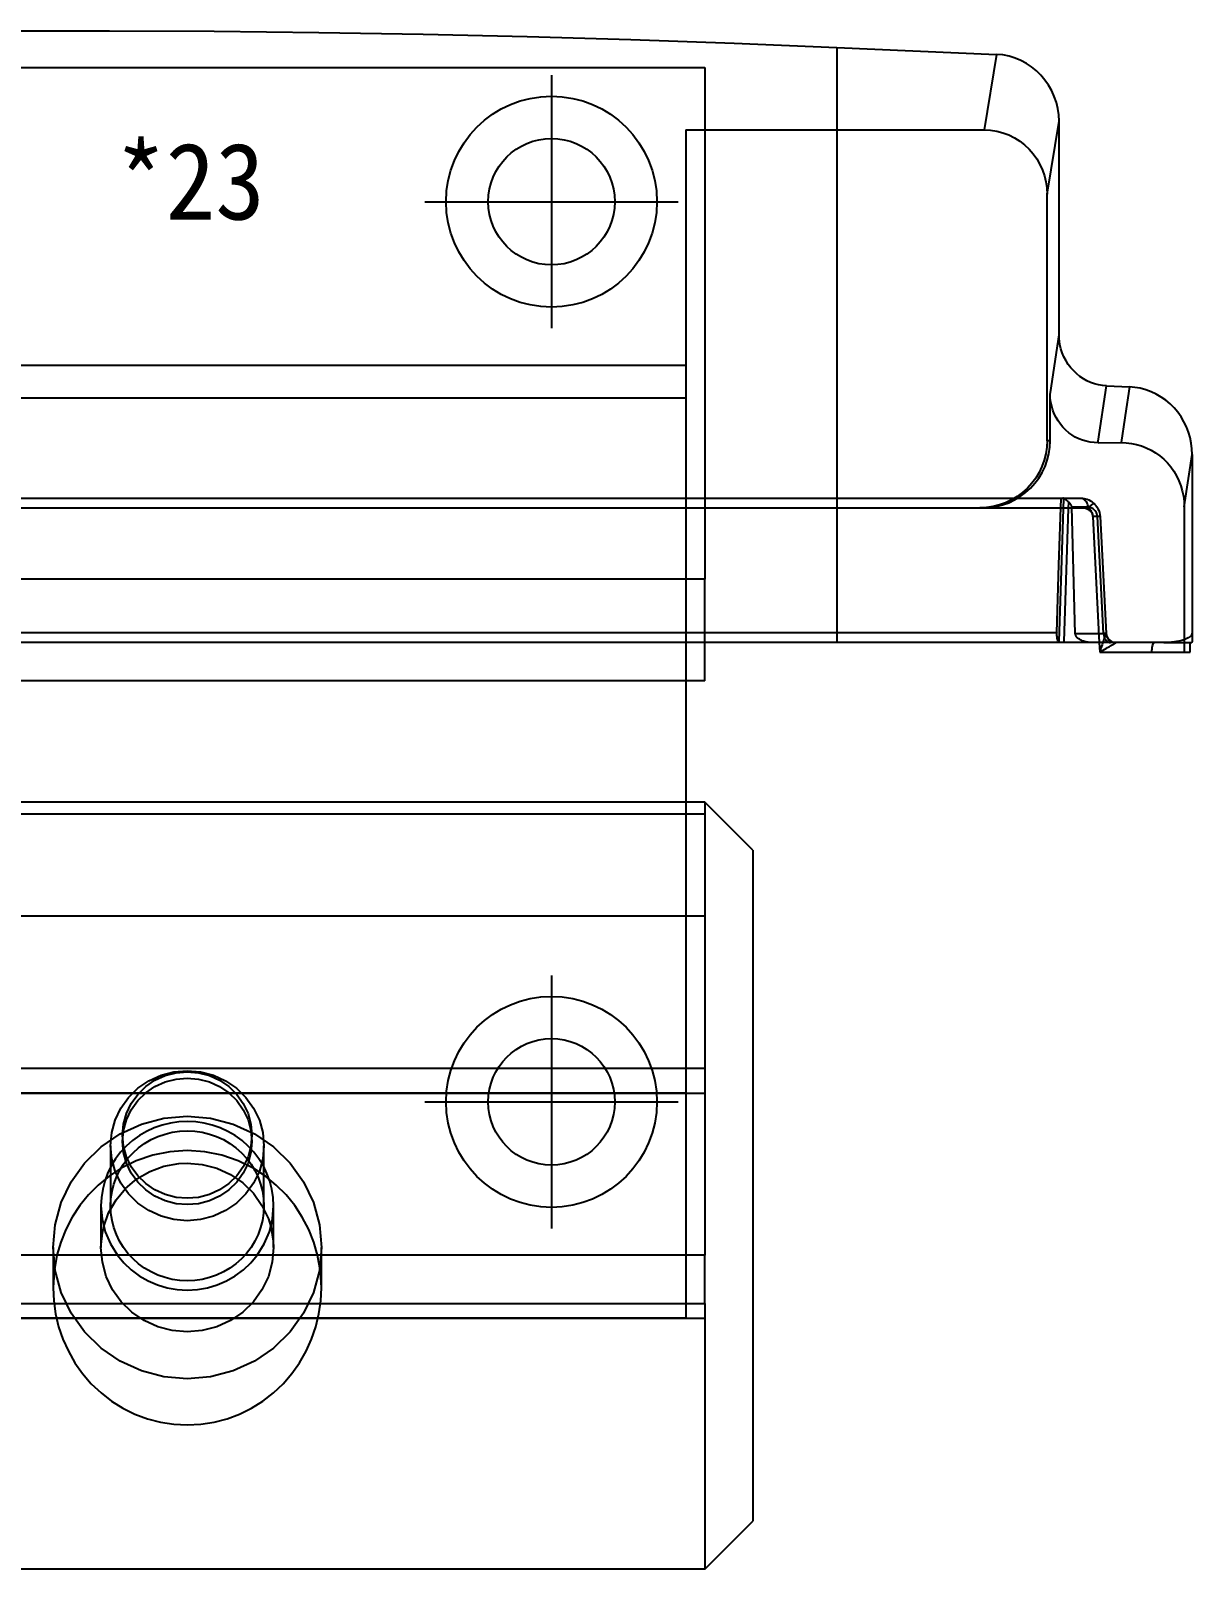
# Model space of a CAD drawing. Header units: millimetres. Extents: x 632 to 3922, y 1402 to 2001.
# Drawn here: x 3167.1 to 3197.4, y 1785.53 to 1825.65 of the extents above; entities that cross this region are included whole.
import ezdxf
from ezdxf.enums import TextEntityAlignment as Align
from ezdxf.lldxf.tags import DXFTag

# ---------------------------------------------------------------- set-up
doc = ezdxf.new("R2010")
doc.units = ezdxf.units.MM
for name, color, linetype in [('4', 4, 'Continuous'), ('7', 7, 'Continuous'), ('8', 8, 'Continuous'), ('CE', 1, 'CENTER'), ('H1', 2, 'HIDDEN')]:
    doc.layers.add(name, color=color, linetype=linetype)
doc.styles.add('JM_Standard', font='', dxfattribs={"height": 3})
doc.styles.get('JM_Standard').set_extended_font_data('DotumChe')
tags = doc.linetypes.add('CENTER', pattern=[2, 1.25, -0.25, 0.25, -0.25]).pattern_tags.tags
tags[10:11] = [DXFTag(74, 4), DXFTag(75, 0), DXFTag(340, '0'), DXFTag(46, 1.0), DXFTag(50, 0.0), DXFTag(44, 0.0), DXFTag(45, 0.0)]
tags[8:9] = [DXFTag(74, 4), DXFTag(75, 0), DXFTag(340, '0'), DXFTag(46, 1.0), DXFTag(50, 0.0), DXFTag(44, 0.0), DXFTag(45, 0.0)]
tags[6:7] = [DXFTag(74, 4), DXFTag(75, 0), DXFTag(340, '0'), DXFTag(46, 1.0), DXFTag(50, 0.0), DXFTag(44, 0.0), DXFTag(45, 0.0)]
tags[4:5] = [DXFTag(74, 4), DXFTag(75, 0), DXFTag(340, '0'), DXFTag(46, 1.0), DXFTag(50, 0.0), DXFTag(44, 0.0), DXFTag(45, 0.0)]
tags = doc.linetypes.add('HIDDEN', pattern=[0.375, 0.25, -0.125]).pattern_tags.tags
tags[6:7] = [DXFTag(74, 4), DXFTag(75, 0), DXFTag(340, '0'), DXFTag(46, 1.0), DXFTag(50, 0.0), DXFTag(44, 0.0), DXFTag(45, 0.0)]
tags[4:5] = [DXFTag(74, 4), DXFTag(75, 0), DXFTag(340, '0'), DXFTag(46, 1.0), DXFTag(50, 0.0), DXFTag(44, 0.0), DXFTag(45, 0.0)]

msp = doc.modelspace()

# ---------------------------------------------------------------- linework, layer by layer
at = {"layer": '7'}
for p, q in [((3188.129, 1825.218), (3192.296, 1825.036)), ((3193.923, 1817.719), (3193.923, 1823.29)), ((3197.397, 1814.605), (3197.397, 1809.947)), ((3188.129, 1809.696), (3166.427, 1809.696)), ((3184.185, 1809.696), (3184.185, 1805.219)), ((3184.685, 1808.696), (3184.685, 1809.696)), ((3196.66, 1809.696), (3188.129, 1809.696)), ((3196.66, 1809.696), (3197.387, 1809.696)), ((3194.987, 1809.445), (3196.344, 1809.445)), ((3196.344, 1809.445), (3197.34, 1809.445)), ((3184.685, 1808.696), (3184.185, 1808.696)), ((3184.685, 1805.53), (3184.185, 1805.53)), ((3184.685, 1805.53), (3184.685, 1805.219)), ((3185.935, 1804.28), (3184.685, 1805.53)), ((3184.185, 1805.219), (3158.185, 1805.219)), ((3184.685, 1805.219), (3184.185, 1805.219)), ((3184.685, 1805.219), (3184.685, 1793.718)), ((3185.935, 1804.28), (3185.935, 1786.78)), ((3184.685, 1793.718), (3157.685, 1793.718)), ((3184.185, 1793.718), (3184.185, 1792.464)), ((3184.685, 1792.464), (3184.685, 1793.718)), ((3157.685, 1792.464), (3184.685, 1792.464)), ((3184.685, 1792.464), (3184.685, 1785.53)), ((3184.685, 1785.53), (3185.935, 1786.78)), ((3184.685, 1785.53), (3157.685, 1785.53))]:
    msp.add_line(p, q, dxfattribs=at)
for points in [[(3166.427, 1825.65, 0), (3169.158, 1825.651, 0), (3171.889, 1825.637, 0), (3174.617, 1825.607, 0), (3177.339, 1825.561, 0), (3180.053, 1825.499, 0), (3182.758, 1825.421, 0), (3185.451, 1825.328, 0), (3188.129, 1825.218, 0)], [(3193.923, 1823.29, 0), (3193.915, 1823.457, 0), (3193.892, 1823.622, 0), (3193.853, 1823.783, 0), (3193.799, 1823.939, 0), (3193.731, 1824.089, 0), (3193.65, 1824.232, 0), (3193.557, 1824.367, 0), (3193.452, 1824.492, 0), (3193.335, 1824.606, 0), (3193.209, 1824.709, 0), (3193.073, 1824.8, 0), (3192.929, 1824.877, 0), (3192.778, 1824.94, 0), (3192.621, 1824.988, 0), (3192.46, 1825.02, 0), (3192.296, 1825.036, 0)], [(3195.164, 1816.388, 0), (3195.058, 1816.397, 0), (3194.952, 1816.415, 0), (3194.849, 1816.442, 0), (3194.748, 1816.478, 0), (3194.651, 1816.523, 0), (3194.558, 1816.576, 0), (3194.468, 1816.636, 0), (3194.385, 1816.703, 0), (3194.305, 1816.78, 0), (3194.231, 1816.862, 0), (3194.164, 1816.951, 0), (3194.105, 1817.045, 0), (3194.052, 1817.146, 0), (3194.008, 1817.251, 0), (3193.973, 1817.359, 0), (3193.947, 1817.47, 0), (3193.934, 1817.552, 0), (3193.926, 1817.636, 0), (3193.923, 1817.719, 0)], [(3195.164, 1816.388, 0), (3195.76, 1816.363, 0)], [(3197.397, 1814.605, 0), (3197.391, 1814.753, 0), (3197.372, 1814.9, 0), (3197.342, 1815.045, 0), (3197.299, 1815.186, 0), (3197.246, 1815.323, 0), (3197.181, 1815.455, 0), (3197.105, 1815.582, 0), (3197.02, 1815.701, 0), (3196.924, 1815.814, 0), (3196.818, 1815.919, 0), (3196.705, 1816.015, 0), (3196.584, 1816.1, 0), (3196.456, 1816.175, 0), (3196.323, 1816.237, 0), (3196.184, 1816.288, 0), (3196.043, 1816.327, 0), (3195.902, 1816.351, 0), (3195.76, 1816.363, 0)], [(3197.397, 1809.947, 0), (3197.367, 1809.876, 0), (3197.293, 1809.819, 0), (3197.205, 1809.779, 0), (3197.122, 1809.752, 0), (3197.05, 1809.734, 0), (3196.989, 1809.723, 0), (3196.938, 1809.715, 0), (3196.893, 1809.709, 0), (3196.855, 1809.705, 0), (3196.82, 1809.702, 0), (3196.789, 1809.7, 0), (3196.761, 1809.699, 0), (3196.734, 1809.698, 0), (3196.709, 1809.697, 0), (3196.684, 1809.697, 0), (3196.66, 1809.696, 0)], [(3197.397, 1809.947, 0), (3197.397, 1809.919, 0), (3197.397, 1809.892, 0), (3197.397, 1809.865, 0), (3197.396, 1809.84, 0), (3197.396, 1809.816, 0), (3197.395, 1809.795, 0), (3197.395, 1809.776, 0), (3197.394, 1809.758, 0), (3197.393, 1809.743, 0), (3197.392, 1809.731, 0), (3197.392, 1809.72, 0), (3197.391, 1809.711, 0), (3197.39, 1809.705, 0), (3197.389, 1809.7, 0), (3197.388, 1809.697, 0), (3197.387, 1809.696, 0)], [(3194.973, 1809.696, 0), (3194.987, 1809.445, 0)], [(3197.34, 1809.445, 0), (3197.34, 1809.467, 0), (3197.341, 1809.488, 0), (3197.341, 1809.508, 0), (3197.341, 1809.528, 0), (3197.341, 1809.548, 0), (3197.342, 1809.567, 0), (3197.342, 1809.585, 0), (3197.342, 1809.602, 0), (3197.343, 1809.618, 0), (3197.343, 1809.633, 0), (3197.344, 1809.646, 0), (3197.345, 1809.658, 0), (3197.345, 1809.669, 0), (3197.346, 1809.674, 0)], [(3197.346, 1809.674, 0), (3197.346, 1809.678, 0), (3197.347, 1809.685, 0), (3197.347, 1809.69, 0), (3197.348, 1809.694, 0), (3197.349, 1809.696, 0), (3197.349, 1809.696, 0)]]:
    msp.add_polyline3d(points, dxfattribs=at)
msp.add_circle((3180.685, 1797.718), 1.65, dxfattribs=at)
at = {"layer": '8'}
msp.add_line((3188.129, 1825.218), (3188.129, 1809.696), dxfattribs=at)
for points in [[(3195.063, 1809.697, 0), (3195.058, 1809.681, 0), (3195.044, 1809.639, 0), (3195.017, 1809.551, 0), (3194.987, 1809.449, 0), (3194.987, 1809.445, 0)], [(3194.987, 1809.445, 0), (3194.989, 1809.447, 0), (3195.032, 1809.473, 0), (3195.076, 1809.5, 0), (3195.114, 1809.522, 0), (3195.152, 1809.545, 0), (3195.19, 1809.567, 0), (3195.228, 1809.589, 0), (3195.253, 1809.603, 0), (3195.278, 1809.618, 0), (3195.295, 1809.627, 0), (3195.311, 1809.637, 0), (3195.327, 1809.646, 0), (3195.34, 1809.653, 0), (3195.352, 1809.66, 0), (3195.361, 1809.665, 0), (3195.368, 1809.67, 0), (3195.376, 1809.674, 0), (3195.381, 1809.677, 0), (3195.386, 1809.68, 0), (3195.391, 1809.683, 0), (3195.395, 1809.686, 0), (3195.398, 1809.688, 0), (3195.401, 1809.69, 0), (3195.403, 1809.691, 0), (3195.404, 1809.693, 0), (3195.406, 1809.694, 0), (3195.406, 1809.695, 0), (3195.406, 1809.696, 0), (3195.405, 1809.696, 0), (3195.404, 1809.696, 0)], [(3196.344, 1809.445, 0), (3196.345, 1809.489, 0), (3196.348, 1809.531, 0), (3196.354, 1809.571, 0), (3196.361, 1809.607, 0), (3196.37, 1809.638, 0), (3196.38, 1809.663, 0), (3196.392, 1809.681, 0), (3196.404, 1809.693, 0), (3196.416, 1809.696, 0)]]:
    msp.add_polyline3d(points, dxfattribs=at)
at = {"layer": 'CE'}
for p, q in [((3180.685, 1824.494), (3180.685, 1817.894)), ((3177.385, 1821.194), (3183.985, 1821.194)), ((3180.685, 1801.018), (3180.685, 1794.418)), ((3177.385, 1797.718), (3183.985, 1797.718))]:
    msp.add_line(p, q, dxfattribs=at)
at = {"layer": 'H1'}
for p, q in [((3192.296, 1825.036), (3191.973, 1823.066)), ((3157.685, 1824.694), (3184.685, 1824.694)), ((3184.685, 1824.694), (3184.685, 1811.353)), ((3193.612, 1821.392), (3193.923, 1823.29)), ((3184.185, 1823.066), (3184.185, 1816.932)), ((3184.185, 1823.066), (3191.973, 1823.066)), ((3193.612, 1814.96), (3193.612, 1821.392)), ((3158.185, 1816.932), (3184.185, 1816.932)), ((3184.185, 1816.932), (3184.185, 1816.08)), ((3158.185, 1816.08), (3184.185, 1816.08)), ((3184.185, 1816.08), (3184.185, 1809.696)), ((3193.691, 1814.96), (3193.691, 1816.181)), ((3193.691, 1814.96), (3193.612, 1814.96)), ((3166.439, 1813.461), (3193.979, 1813.461)), ((3166.448, 1813.21), (3194.552, 1813.21)), ((3193.979, 1813.461), (3194.024, 1813.461)), ((3194.024, 1813.461), (3194.492, 1813.461)), ((3194.673, 1813.224), (3194.256, 1813.224)), ((3194.552, 1813.21), (3194.697, 1813.21)), ((3197.19, 1813.232), (3197.19, 1809.696)), ((3195.084, 1809.934), (3194.924, 1812.986)), ((3194.993, 1812.986), (3195.153, 1809.934)), ((3184.185, 1811.353), (3158.185, 1811.353)), ((3184.685, 1811.353), (3184.185, 1811.353)), ((3184.685, 1809.696), (3184.685, 1811.353)), ((3166.435, 1809.96), (3193.862, 1809.96)), ((3194.348, 1809.934), (3195.084, 1809.934)), ((3197.19, 1809.696), (3197.19, 1809.445)), ((3184.185, 1808.696), (3158.185, 1808.696)), ((3184.185, 1805.53), (3158.185, 1805.53)), ((3184.185, 1805.219), (3184.185, 1793.718)), ((3184.185, 1802.562), (3158.185, 1802.562)), ((3184.685, 1802.562), (3184.185, 1802.562)), ((3163.081, 1798.598), (3179.29, 1798.598)), ((3179.29, 1798.598), (3182.081, 1798.598)), ((3182.081, 1798.598), (3184.185, 1798.598)), ((3184.185, 1798.598), (3184.685, 1798.598)), ((3184.185, 1797.946), (3158.185, 1797.946)), ((3163.319, 1797.946), (3179.051, 1797.946)), ((3179.051, 1797.946), (3182.319, 1797.946)), ((3182.319, 1797.946), (3184.185, 1797.946)), ((3184.185, 1797.946), (3184.685, 1797.946)), ((3169.498, 1796.853), (3169.498, 1796.689)), ((3172.873, 1796.689), (3172.873, 1796.853)), ((3169.185, 1796.576), (3169.185, 1795.008)), ((3173.185, 1795.008), (3173.185, 1796.576)), ((3168.935, 1795.008), (3168.935, 1793.92)), ((3173.435, 1793.92), (3173.435, 1795.008)), ((3167.685, 1793.92), (3167.685, 1793.718)), ((3174.685, 1793.718), (3174.685, 1793.92)), ((3167.685, 1793.718), (3167.685, 1792.871)), ((3174.685, 1792.871), (3174.685, 1793.718)), ((3184.185, 1792.464), (3184.185, 1792.077)), ((3157.685, 1792.077), (3184.685, 1792.077)), ((3184.185, 1792.077), (3158.185, 1792.077))]:
    msp.add_line(p, q, dxfattribs=at)
for points in [[(3191.973, 1823.066, 0), (3192.136, 1823.058, 0), (3192.299, 1823.033, 0), (3192.457, 1822.992, 0), (3192.611, 1822.934, 0), (3192.758, 1822.862, 0), (3192.897, 1822.776, 0), (3193.026, 1822.676, 0), (3193.145, 1822.564, 0), (3193.251, 1822.441, 0), (3193.345, 1822.308, 0), (3193.426, 1822.168, 0), (3193.492, 1822.02, 0), (3193.544, 1821.868, 0), (3193.582, 1821.711, 0), (3193.604, 1821.552, 0), (3193.612, 1821.392, 0)], [(3193.691, 1816.181, 0), (3193.697, 1816.218, 0), (3193.923, 1817.719, 0)], [(3194.941, 1814.908, 0), (3194.946, 1814.945, 0), (3195.164, 1816.388, 0)], [(3195.76, 1816.363, 0), (3195.647, 1815.621, 0), (3195.637, 1815.554, 0), (3195.54, 1814.912, 0)], [(3194.941, 1814.908, 0), (3194.838, 1814.912, 0), (3194.736, 1814.924, 0), (3194.635, 1814.945, 0), (3194.536, 1814.974, 0), (3194.441, 1815.012, 0), (3194.348, 1815.057, 0), (3194.26, 1815.11, 0), (3194.176, 1815.17, 0), (3194.098, 1815.237, 0), (3194.025, 1815.311, 0), (3193.958, 1815.39, 0), (3193.899, 1815.475, 0), (3193.845, 1815.566, 0), (3193.799, 1815.661, 0), (3193.76, 1815.76, 0), (3193.731, 1815.861, 0), (3193.709, 1815.967, 0), (3193.695, 1816.073, 0), (3193.691, 1816.181, 0)], [(3193.612, 1814.96, 0), (3193.603, 1814.789, 0), (3193.578, 1814.619, 0), (3193.536, 1814.452, 0), (3193.478, 1814.29, 0), (3193.405, 1814.135, 0), (3193.316, 1813.988, 0), (3193.214, 1813.85, 0), (3193.098, 1813.723, 0), (3192.971, 1813.607, 0), (3192.833, 1813.505, 0), (3192.686, 1813.417, 0), (3192.53, 1813.344, 0), (3192.369, 1813.286, 0), (3192.202, 1813.244, 0), (3192.032, 1813.219, 0), (3191.86, 1813.21, 0)], [(3191.94, 1813.21, 0), (3192.111, 1813.219, 0), (3192.281, 1813.244, 0), (3192.448, 1813.286, 0), (3192.61, 1813.344, 0), (3192.765, 1813.417, 0), (3192.912, 1813.505, 0), (3193.05, 1813.607, 0), (3193.178, 1813.723, 0), (3193.293, 1813.85, 0), (3193.396, 1813.988, 0), (3193.484, 1814.135, 0), (3193.558, 1814.29, 0), (3193.616, 1814.452, 0), (3193.657, 1814.619, 0), (3193.683, 1814.789, 0), (3193.691, 1814.96, 0)], [(3194.941, 1814.908, 0), (3195.54, 1814.912, 0)], [(3195.54, 1814.912, 0), (3195.676, 1814.908, 0), (3195.811, 1814.891, 0), (3195.944, 1814.864, 0), (3196.074, 1814.825, 0), (3196.2, 1814.776, 0), (3196.322, 1814.716, 0), (3196.439, 1814.646, 0), (3196.549, 1814.566, 0), (3196.653, 1814.478, 0), (3196.749, 1814.38, 0), (3196.837, 1814.276, 0), (3196.916, 1814.164, 0), (3196.987, 1814.044, 0), (3197.048, 1813.918, 0), (3197.098, 1813.788, 0), (3197.138, 1813.654, 0), (3197.167, 1813.515, 0), (3197.184, 1813.374, 0), (3197.19, 1813.232, 0)], [(3197.19, 1813.232, 0), (3197.302, 1813.975, 0), (3197.397, 1814.605, 0)], [(3193.862, 1809.96, 0), (3193.921, 1811.722, 0), (3193.979, 1813.461, 0)], [(3193.922, 1809.698, 0), (3193.923, 1809.723, 0), (3193.985, 1811.579, 0), (3194.047, 1813.453, 0)], [(3194.047, 1813.453, 0), (3194.036, 1813.459, 0), (3194.024, 1813.461, 0)], [(3194.166, 1813.366, 0), (3194.16, 1813.19, 0), (3194.133, 1812.389, 0), (3194.044, 1809.722, 0), (3194.043, 1809.696, 0)], [(3194.166, 1813.366, 0), (3194.157, 1813.372, 0), (3194.149, 1813.378, 0), (3194.141, 1813.385, 0), (3194.133, 1813.391, 0), (3194.125, 1813.397, 0), (3194.115, 1813.404, 0), (3194.106, 1813.412, 0), (3194.097, 1813.418, 0), (3194.088, 1813.425, 0), (3194.081, 1813.43, 0), (3194.075, 1813.434, 0), (3194.069, 1813.439, 0), (3194.063, 1813.443, 0), (3194.058, 1813.446, 0), (3194.054, 1813.449, 0), (3194.05, 1813.451, 0), (3194.047, 1813.453, 0)], [(3194.256, 1813.224, 0), (3194.255, 1813.235, 0), (3194.253, 1813.246, 0), (3194.251, 1813.258, 0), (3194.247, 1813.269, 0), (3194.243, 1813.279, 0), (3194.237, 1813.289, 0), (3194.232, 1813.299, 0), (3194.225, 1813.309, 0), (3194.217, 1813.32, 0), (3194.208, 1813.33, 0), (3194.198, 1813.34, 0), (3194.182, 1813.353, 0), (3194.166, 1813.366, 0)], [(3194.348, 1809.934, 0), (3194.256, 1813.224, 0)], [(3194.492, 1813.461, 0), (3194.523, 1813.458, 0), (3194.554, 1813.446, 0), (3194.583, 1813.428, 0), (3194.609, 1813.403, 0), (3194.631, 1813.372, 0), (3194.649, 1813.336, 0), (3194.663, 1813.296, 0), (3194.671, 1813.254, 0), (3194.673, 1813.224, 0)], [(3194.492, 1813.461, 0), (3194.534, 1813.46, 0), (3194.576, 1813.454, 0), (3194.617, 1813.445, 0), (3194.659, 1813.433, 0), (3194.7, 1813.416, 0), (3194.74, 1813.396, 0), (3194.779, 1813.371, 0), (3194.816, 1813.343, 0), (3194.851, 1813.31, 0), (3194.884, 1813.273, 0), (3194.913, 1813.233, 0), (3194.939, 1813.188, 0), (3194.96, 1813.141, 0), (3194.976, 1813.091, 0), (3194.987, 1813.039, 0), (3194.993, 1812.986, 0)], [(3194.552, 1813.21, 0), (3194.574, 1813.21, 0), (3194.595, 1813.207, 0), (3194.617, 1813.202, 0), (3194.637, 1813.195, 0), (3194.658, 1813.187, 0), (3194.677, 1813.177, 0), (3194.696, 1813.165, 0), (3194.713, 1813.152, 0), (3194.726, 1813.14, 0), (3194.738, 1813.128, 0), (3194.749, 1813.114, 0), (3194.76, 1813.1, 0), (3194.769, 1813.085, 0), (3194.777, 1813.07, 0), (3194.784, 1813.055, 0), (3194.79, 1813.039, 0), (3194.794, 1813.023, 0), (3194.798, 1813.006, 0), (3194.8, 1812.99, 0), (3194.802, 1812.974, 0)], [(3194.666, 1813.28, 0), (3194.667, 1813.278, 0), (3194.677, 1813.257, 0), (3194.684, 1813.241, 0), (3194.69, 1813.226, 0), (3194.697, 1813.21, 0)], [(3194.924, 1812.986, 0), (3194.92, 1813.019, 0), (3194.912, 1813.051, 0), (3194.9, 1813.081, 0), (3194.885, 1813.108, 0), (3194.868, 1813.131, 0), (3194.85, 1813.151, 0), (3194.831, 1813.168, 0), (3194.812, 1813.182, 0), (3194.794, 1813.193, 0), (3194.775, 1813.202, 0), (3194.757, 1813.209, 0), (3194.74, 1813.215, 0), (3194.723, 1813.219, 0), (3194.706, 1813.221, 0), (3194.69, 1813.223, 0), (3194.673, 1813.224, 0)], [(3194.843, 1813.318, 0), (3194.838, 1813.32, 0), (3194.829, 1813.319, 0), (3194.818, 1813.314, 0), (3194.805, 1813.306, 0), (3194.789, 1813.296, 0), (3194.772, 1813.282, 0), (3194.754, 1813.267, 0), (3194.735, 1813.25, 0), (3194.716, 1813.231, 0), (3194.698, 1813.212, 0), (3194.697, 1813.21, 0)], [(3194.697, 1813.21, 0), (3194.708, 1813.199, 0), (3194.718, 1813.187, 0), (3194.736, 1813.165, 0), (3194.751, 1813.142, 0), (3194.765, 1813.117, 0), (3194.777, 1813.09, 0), (3194.786, 1813.063, 0), (3194.794, 1813.036, 0), (3194.799, 1813.007, 0), (3194.802, 1812.978, 0)], [(3194.843, 1813.318, 0), (3194.832, 1813.329, 0)], [(3194.863, 1813.297, 0), (3194.859, 1813.302, 0), (3194.843, 1813.318, 0)], [(3194.993, 1812.986, 0), (3194.991, 1812.986, 0), (3194.984, 1812.986, 0), (3194.973, 1812.986, 0), (3194.958, 1812.985, 0), (3194.939, 1812.985, 0), (3194.918, 1812.984, 0), (3194.894, 1812.983, 0), (3194.869, 1812.981, 0), (3194.843, 1812.98, 0), (3194.816, 1812.979, 0), (3194.802, 1812.978, 0)], [(3194.802, 1812.978, 0), (3194.802, 1812.974, 0)], [(3194.802, 1812.974, 0), (3194.973, 1809.696, 0)], [(3194.993, 1812.986, 0), (3194.989, 1812.986, 0), (3194.978, 1812.987, 0), (3194.959, 1812.987, 0), (3194.934, 1812.986, 0), (3194.924, 1812.986, 0)], [(3193.862, 1809.96, 0), (3193.861, 1809.939, 0), (3193.86, 1809.918, 0), (3193.86, 1809.897, 0), (3193.861, 1809.877, 0), (3193.862, 1809.857, 0), (3193.864, 1809.838, 0), (3193.866, 1809.819, 0), (3193.869, 1809.801, 0), (3193.873, 1809.785, 0), (3193.877, 1809.769, 0), (3193.881, 1809.755, 0), (3193.886, 1809.742, 0), (3193.891, 1809.731, 0), (3193.897, 1809.721, 0), (3193.903, 1809.713, 0), (3193.909, 1809.706, 0), (3193.916, 1809.701, 0), (3193.922, 1809.698, 0)], [(3194.801, 1809.696, 0), (3194.74, 1809.699, 0), (3194.679, 1809.705, 0), (3194.618, 1809.716, 0), (3194.559, 1809.733, 0), (3194.53, 1809.743, 0), (3194.502, 1809.755, 0), (3194.475, 1809.769, 0), (3194.455, 1809.781, 0), (3194.436, 1809.794, 0), (3194.417, 1809.808, 0), (3194.4, 1809.824, 0), (3194.391, 1809.834, 0), (3194.382, 1809.844, 0), (3194.374, 1809.855, 0), (3194.367, 1809.867, 0), (3194.362, 1809.877, 0), (3194.358, 1809.887, 0), (3194.354, 1809.898, 0), (3194.351, 1809.909, 0), (3194.349, 1809.92, 0), (3194.348, 1809.927, 0), (3194.348, 1809.934, 0)], [(3195.153, 1809.934, 0), (3195.153, 1809.934, 0), (3195.153, 1809.934, 0), (3195.152, 1809.933, 0), (3195.152, 1809.932, 0), (3195.151, 1809.931, 0), (3195.15, 1809.929, 0), (3195.15, 1809.928, 0), (3195.149, 1809.927, 0), (3195.148, 1809.924, 0), (3195.146, 1809.919, 0), (3195.144, 1809.915, 0), (3195.141, 1809.909, 0), (3195.138, 1809.901, 0), (3195.134, 1809.891, 0), (3195.133, 1809.89, 0), (3195.128, 1809.877, 0), (3195.123, 1809.863, 0), (3195.117, 1809.849, 0), (3195.112, 1809.834, 0), (3195.102, 1809.808, 0), (3195.092, 1809.78, 0), (3195.073, 1809.724, 0), (3195.063, 1809.697, 0)], [(3195.153, 1809.934, 0), (3195.149, 1809.935, 0), (3195.138, 1809.935, 0), (3195.119, 1809.935, 0), (3195.094, 1809.935, 0), (3195.084, 1809.934, 0)], [(3195.084, 1809.934, 0), (3195.088, 1809.891, 0), (3195.098, 1809.849, 0), (3195.113, 1809.811, 0), (3195.133, 1809.776, 0), (3195.156, 1809.747, 0), (3195.183, 1809.724, 0), (3195.212, 1809.707, 0), (3195.243, 1809.698, 0), (3195.265, 1809.696, 0)], [(3195.084, 1809.934, 0), (3195.094, 1809.934, 0), (3195.104, 1809.934, 0), (3195.113, 1809.933, 0), (3195.121, 1809.933, 0), (3195.129, 1809.933, 0), (3195.135, 1809.932, 0), (3195.142, 1809.932, 0), (3195.147, 1809.931, 0), (3195.151, 1809.93, 0), (3195.153, 1809.93, 0), (3195.153, 1809.929, 0)], [(3195.153, 1809.934, 0), (3195.153, 1809.929, 0)], [(3195.153, 1809.934, 0), (3195.159, 1809.891, 0), (3195.173, 1809.849, 0), (3195.193, 1809.811, 0), (3195.22, 1809.776, 0), (3195.253, 1809.747, 0), (3195.29, 1809.724, 0), (3195.33, 1809.707, 0), (3195.373, 1809.698, 0), (3195.404, 1809.696, 0)], [(3169.185, 1796.576, 0), (3169.216, 1796.916, 0), (3169.306, 1797.245, 0), (3169.453, 1797.554, 0), (3169.653, 1797.834, 0), (3169.9, 1798.075, 0), (3170.185, 1798.27, 0), (3170.501, 1798.414, 0), (3170.838, 1798.503, 0), (3171.185, 1798.532, 0)], [(3169.498, 1796.853, 0), (3169.523, 1797.14, 0), (3169.6, 1797.418, 0), (3169.724, 1797.679, 0), (3169.893, 1797.914, 0), (3170.101, 1798.118, 0), (3170.342, 1798.283, 0), (3170.608, 1798.404, 0), (3170.892, 1798.479, 0), (3171.185, 1798.504, 0)], [(3169.498, 1796.689, 0), (3169.523, 1796.975, 0), (3169.6, 1797.253, 0), (3169.724, 1797.514, 0), (3169.893, 1797.75, 0), (3170.101, 1797.953, 0), (3170.342, 1798.118, 0), (3170.608, 1798.24, 0), (3170.892, 1798.314, 0), (3171.185, 1798.339, 0)], [(3171.185, 1798.532, 0), (3171.533, 1798.503, 0), (3171.869, 1798.414, 0), (3172.185, 1798.27, 0), (3172.471, 1798.075, 0), (3172.717, 1797.834, 0), (3172.917, 1797.554, 0), (3173.065, 1797.245, 0), (3173.155, 1796.916, 0), (3173.185, 1796.576, 0)], [(3171.185, 1798.504, 0), (3171.478, 1798.479, 0), (3171.762, 1798.404, 0), (3172.029, 1798.283, 0), (3172.27, 1798.118, 0), (3172.478, 1797.914, 0), (3172.647, 1797.679, 0), (3172.771, 1797.418, 0), (3172.847, 1797.14, 0), (3172.873, 1796.853, 0)], [(3171.185, 1798.339, 0), (3171.478, 1798.314, 0), (3171.762, 1798.24, 0), (3172.029, 1798.118, 0), (3172.27, 1797.953, 0), (3172.478, 1797.75, 0), (3172.647, 1797.514, 0), (3172.771, 1797.253, 0), (3172.847, 1796.975, 0), (3172.873, 1796.689, 0)], [(3167.685, 1793.92, 0), (3167.739, 1794.514, 0), (3167.896, 1795.091, 0), (3168.154, 1795.631, 0), (3168.504, 1796.12, 0), (3168.936, 1796.542, 0), (3169.435, 1796.885, 0), (3169.988, 1797.137, 0), (3170.578, 1797.291, 0), (3171.185, 1797.343, 0)], [(3171.185, 1797.209, 0), (3170.965, 1797.198, 0), (3170.746, 1797.167, 0), (3170.532, 1797.114, 0), (3170.324, 1797.041, 0), (3170.125, 1796.949, 0), (3169.935, 1796.838, 0), (3169.758, 1796.709, 0), (3169.594, 1796.564, 0), (3169.446, 1796.404, 0), (3169.315, 1796.231, 0), (3169.201, 1796.046, 0), (3169.107, 1795.85, 0), (3169.032, 1795.647, 0), (3168.979, 1795.438, 0), (3168.946, 1795.224, 0), (3168.935, 1795.008, 0)], [(3171.185, 1797.343, 0), (3171.793, 1797.291, 0), (3172.382, 1797.137, 0), (3172.935, 1796.885, 0), (3173.435, 1796.542, 0), (3173.866, 1796.12, 0), (3174.216, 1795.631, 0), (3174.474, 1795.091, 0), (3174.632, 1794.514, 0), (3174.685, 1793.92, 0)], [(3173.435, 1795.008, 0), (3173.425, 1795.224, 0), (3173.392, 1795.438, 0), (3173.338, 1795.647, 0), (3173.264, 1795.85, 0), (3173.17, 1796.046, 0), (3173.056, 1796.231, 0), (3172.925, 1796.404, 0), (3172.776, 1796.564, 0), (3172.613, 1796.709, 0), (3172.435, 1796.838, 0), (3172.246, 1796.949, 0), (3172.046, 1797.041, 0), (3171.838, 1797.114, 0), (3171.624, 1797.167, 0), (3171.406, 1797.198, 0), (3171.185, 1797.209, 0)], [(3169.185, 1795.008, 0), (3169.195, 1795.2, 0), (3169.224, 1795.39, 0), (3169.271, 1795.576, 0), (3169.338, 1795.757, 0), (3169.421, 1795.93, 0), (3169.522, 1796.095, 0), (3169.639, 1796.249, 0), (3169.771, 1796.391, 0), (3169.917, 1796.52, 0), (3170.074, 1796.635, 0), (3170.243, 1796.733, 0), (3170.42, 1796.816, 0), (3170.605, 1796.88, 0), (3170.795, 1796.927, 0), (3170.989, 1796.955, 0), (3171.185, 1796.964, 0)], [(3172.873, 1796.853, 0), (3172.847, 1796.567, 0), (3172.771, 1796.289, 0), (3172.647, 1796.028, 0), (3172.478, 1795.792, 0), (3172.27, 1795.589, 0), (3172.029, 1795.424, 0), (3171.762, 1795.302, 0), (3171.478, 1795.228, 0), (3171.185, 1795.203, 0), (3170.892, 1795.228, 0), (3170.608, 1795.302, 0), (3170.342, 1795.424, 0), (3170.101, 1795.589, 0), (3169.893, 1795.792, 0), (3169.724, 1796.028, 0), (3169.6, 1796.289, 0), (3169.523, 1796.567, 0), (3169.498, 1796.853, 0)], [(3172.873, 1796.689, 0), (3172.847, 1796.402, 0), (3172.771, 1796.124, 0), (3172.647, 1795.863, 0), (3172.478, 1795.628, 0), (3172.27, 1795.424, 0), (3172.029, 1795.259, 0), (3171.762, 1795.138, 0), (3171.478, 1795.063, 0), (3171.185, 1795.038, 0), (3170.892, 1795.063, 0), (3170.608, 1795.138, 0), (3170.342, 1795.259, 0), (3170.101, 1795.424, 0), (3169.893, 1795.628, 0), (3169.724, 1795.863, 0), (3169.6, 1796.124, 0), (3169.523, 1796.402, 0), (3169.498, 1796.689, 0)], [(3171.185, 1796.964, 0), (3171.381, 1796.955, 0), (3171.576, 1796.927, 0), (3171.766, 1796.88, 0), (3171.951, 1796.816, 0), (3172.128, 1796.733, 0), (3172.296, 1796.635, 0), (3172.454, 1796.52, 0), (3172.6, 1796.391, 0), (3172.731, 1796.249, 0), (3172.848, 1796.095, 0), (3172.949, 1795.93, 0), (3173.033, 1795.757, 0), (3173.099, 1795.576, 0), (3173.147, 1795.39, 0), (3173.176, 1795.2, 0), (3173.185, 1795.008, 0)], [(3173.185, 1796.576, 0), (3173.155, 1796.236, 0), (3173.065, 1795.907, 0), (3172.917, 1795.598, 0), (3172.717, 1795.319, 0), (3172.471, 1795.078, 0), (3172.185, 1794.882, 0), (3171.869, 1794.738, 0), (3171.533, 1794.65, 0), (3171.185, 1794.62, 0), (3170.838, 1794.65, 0), (3170.501, 1794.738, 0), (3170.185, 1794.882, 0), (3169.9, 1795.078, 0), (3169.653, 1795.319, 0), (3169.453, 1795.598, 0), (3169.306, 1795.907, 0), (3169.216, 1796.236, 0), (3169.185, 1796.576, 0)], [(3172.923, 1795.977, 0), (3172.517, 1796.18, 0), (3172.087, 1796.329, 0), (3171.64, 1796.419, 0), (3171.185, 1796.449, 0), (3170.731, 1796.419, 0), (3170.284, 1796.329, 0), (3169.854, 1796.18, 0), (3169.448, 1795.977, 0)], [(3169.448, 1795.977, 0), (3169.145, 1795.778, 0), (3168.864, 1795.549, 0), (3168.609, 1795.293, 0), (3168.382, 1795.013, 0), (3168.184, 1794.712, 0), (3168.018, 1794.394, 0), (3167.885, 1794.061, 0), (3167.785, 1793.718, 0)], [(3169.005, 1794.464, 0), (3169.135, 1794.826, 0), (3169.327, 1795.16, 0), (3169.576, 1795.457, 0), (3169.873, 1795.707, 0), (3170.21, 1795.903, 0), (3170.577, 1796.039, 0), (3170.963, 1796.11, 0), (3171.185, 1796.12, 0)], [(3171.185, 1796.12, 0), (3171.576, 1796.087, 0), (3171.955, 1795.988, 0), (3172.31, 1795.826, 0), (3172.632, 1795.606, 0), (3172.909, 1795.334, 0), (3173.134, 1795.02, 0), (3173.3, 1794.672, 0), (3173.365, 1794.464, 0)], [(3174.586, 1793.718, 0), (3174.486, 1794.061, 0), (3174.352, 1794.394, 0), (3174.186, 1794.712, 0), (3173.989, 1795.013, 0), (3173.762, 1795.293, 0), (3173.507, 1795.549, 0), (3173.226, 1795.778, 0), (3172.923, 1795.977, 0)], [(3168.935, 1795.008, 0), (3168.963, 1794.665, 0), (3169.045, 1794.33, 0), (3169.179, 1794.012, 0), (3169.363, 1793.718, 0)], [(3173.185, 1795.008, 0), (3173.176, 1794.816, 0), (3173.147, 1794.627, 0), (3173.099, 1794.44, 0), (3173.033, 1794.26, 0), (3172.949, 1794.086, 0), (3172.848, 1793.921, 0), (3172.731, 1793.767, 0), (3172.6, 1793.625, 0), (3172.454, 1793.496, 0), (3172.296, 1793.382, 0), (3172.128, 1793.283, 0), (3171.951, 1793.201, 0), (3171.766, 1793.136, 0), (3171.576, 1793.089, 0), (3171.381, 1793.061, 0), (3171.185, 1793.052, 0), (3170.989, 1793.061, 0), (3170.795, 1793.089, 0), (3170.605, 1793.136, 0), (3170.42, 1793.201, 0), (3170.243, 1793.283, 0), (3170.074, 1793.382, 0), (3169.917, 1793.496, 0), (3169.771, 1793.625, 0), (3169.639, 1793.767, 0), (3169.522, 1793.921, 0), (3169.421, 1794.086, 0), (3169.338, 1794.26, 0), (3169.271, 1794.44, 0), (3169.224, 1794.627, 0), (3169.195, 1794.816, 0), (3169.185, 1795.008, 0)], [(3173.008, 1793.718, 0), (3173.192, 1794.012, 0), (3173.326, 1794.33, 0), (3173.408, 1794.665, 0), (3173.435, 1795.008, 0)], [(3168.935, 1793.92, 0), (3168.97, 1794.302, 0), (3169.005, 1794.464, 0)], [(3173.365, 1794.464, 0), (3173.429, 1794.085, 0), (3173.435, 1793.92, 0)], [(3174.685, 1793.92, 0), (3174.632, 1793.325, 0), (3174.474, 1792.749, 0), (3174.216, 1792.208, 0), (3173.866, 1791.719, 0), (3173.435, 1791.297, 0), (3172.935, 1790.955, 0), (3172.382, 1790.703, 0), (3171.793, 1790.548, 0), (3171.185, 1790.496, 0), (3170.578, 1790.548, 0), (3169.988, 1790.703, 0), (3169.435, 1790.955, 0), (3168.936, 1791.297, 0), (3168.504, 1791.719, 0), (3168.154, 1792.208, 0), (3167.896, 1792.749, 0), (3167.739, 1793.325, 0), (3167.685, 1793.92, 0)], [(3173.435, 1793.92, 0), (3173.401, 1793.537, 0), (3173.3, 1793.167, 0), (3173.134, 1792.819, 0), (3172.909, 1792.505, 0), (3172.632, 1792.234, 0), (3172.31, 1792.014, 0), (3171.955, 1791.852, 0), (3171.576, 1791.752, 0), (3171.185, 1791.719, 0), (3170.795, 1791.752, 0), (3170.416, 1791.852, 0), (3170.06, 1792.014, 0), (3169.739, 1792.234, 0), (3169.462, 1792.505, 0), (3169.237, 1792.819, 0), (3169.071, 1793.167, 0), (3168.97, 1793.537, 0), (3168.935, 1793.92, 0)], [(3167.785, 1793.718, 0), (3167.71, 1793.297, 0), (3167.685, 1792.871, 0)], [(3169.363, 1793.718, 0), (3169.531, 1793.517, 0), (3169.722, 1793.337, 0), (3169.933, 1793.18, 0), (3170.162, 1793.048, 0), (3170.405, 1792.944, 0), (3170.659, 1792.868, 0), (3170.92, 1792.823, 0), (3171.185, 1792.807, 0), (3171.45, 1792.823, 0), (3171.712, 1792.868, 0), (3171.966, 1792.944, 0), (3172.209, 1793.048, 0), (3172.438, 1793.18, 0), (3172.649, 1793.337, 0), (3172.84, 1793.517, 0), (3173.008, 1793.718, 0)], [(3174.685, 1792.871, 0), (3174.66, 1793.297, 0), (3174.586, 1793.718, 0)], [(3167.685, 1792.871, 0), (3167.701, 1792.528, 0), (3167.75, 1792.188, 0), (3167.83, 1791.853, 0), (3167.941, 1791.527, 0), (3168.084, 1791.213, 0), (3168.256, 1790.913, 0), (3168.456, 1790.631, 0), (3168.683, 1790.369, 0), (3168.936, 1790.13, 0), (3169.211, 1789.916, 0), (3169.507, 1789.731, 0), (3169.821, 1789.576, 0), (3170.149, 1789.453, 0), (3170.488, 1789.365, 0), (3170.835, 1789.311, 0), (3171.185, 1789.293, 0)], [(3171.185, 1789.293, 0), (3171.536, 1789.311, 0), (3171.883, 1789.365, 0), (3172.222, 1789.453, 0), (3172.55, 1789.576, 0), (3172.864, 1789.731, 0), (3173.16, 1789.916, 0), (3173.435, 1790.13, 0), (3173.687, 1790.369, 0), (3173.915, 1790.631, 0), (3174.115, 1790.913, 0), (3174.287, 1791.213, 0), (3174.429, 1791.527, 0), (3174.541, 1791.853, 0), (3174.621, 1792.188, 0), (3174.669, 1792.528, 0), (3174.685, 1792.871, 0)]]:
    msp.add_polyline3d(points, dxfattribs=at)
for centre, radius in [((3180.685, 1821.194), 2.75), ((3180.685, 1821.194), 1.65), ((3180.685, 1797.718), 2.75)]:
    msp.add_circle(centre, radius, dxfattribs=at)
msp.add_arc((3195.404, 1809.947), 0.251, 184.1383, 270, dxfattribs=at)

# ---------------------------------------------------------------- texts
at = {"layer": '4', "style": 'JM_Standard'}
msp.add_text('*23', height=2, dxfattribs=at).set_placement((3171.269, 1821.796), align=Align.MIDDLE)

doc.saveas('drawing.dxf')
